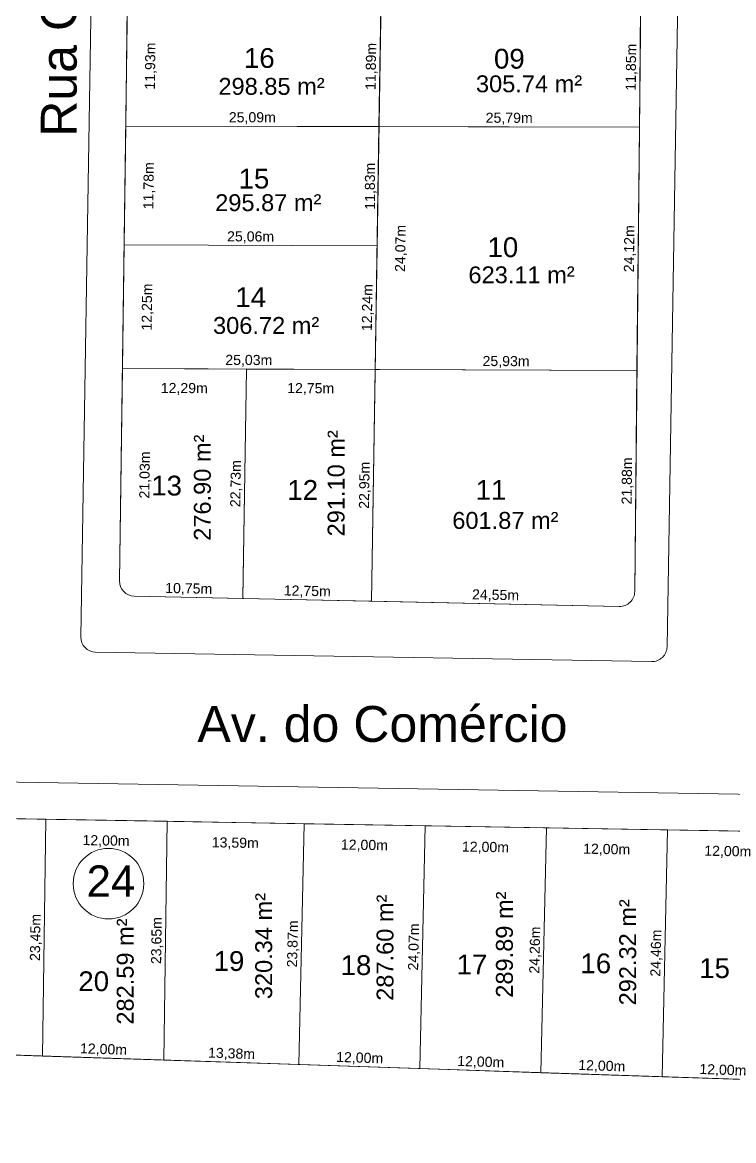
# Model space of a CAD drawing. Header units: metres. Extents: x 3808 to 8215, y 2374 to 6187.
# Drawn here: x 4747.8 to 4818.2, y 4379 to 4489.8 of the extents above; entities that cross this region are included whole.
import ezdxf
from ezdxf.enums import TextEntityAlignment as Align

# ---------------------------------------------------------------- set-up
doc = ezdxf.new("R2010")
doc.units = ezdxf.units.M
doc.linetypes.add('CONTINUO', pattern=[0])
for name, color, linetype in [('Areas Lotes', 1, 'Continuous'), ('Calçada', 8, 'Continuous'), ('COTAS', 7, 'Continuous'), ('Lote', 7, 'Continuous'), ('Nome das Ruas', 7, 'Continuous'), ('Nº Lote', 7, 'Continuous'), ('Nº. quadra', 7, 'Continuous'), ('q', 9, 'CONTINUO'), ('quadras', 7, 'Continuous')]:
    doc.layers.add(name, color=color, linetype=linetype)
doc.styles.add('Arial', font='arial.ttf')
doc.dimstyles.new('Copy(2) of ISO-25', dxfattribs={"dimtxt": 1, "dimasz": 2.5, "dimexe": 1.25, "dimexo": 0.625, "dimgap": 0.2, "dimtad": 1, "dimtoh": 1, "dimlfac": 1, "dimzin": 1, "dimtxsty": 'Arial', "dimblk": 'NONE', "dimcen": 0, "dimse1": 1, "dimse2": 1, "dimsd1": 1, "dimsd2": 1, "dimclrt": 256, "dimaunit": 1, "dimadec": 3, "dimazin": 0, "dimtfac": 1, "dimtmove": 0, "dimatfit": 3, "dimldrblk": 'NONE', "dimfxl": 1, "dimtolj": 1, "dimtzin": 0, "dimarcsym": 0})

# ---------------------------------------------------------------- blocks, each defined once
blk = doc.blocks.new('*D3304')
at = {"layer": 'Defpoints', "color": 0, "linetype": 'Continuous', "transparency": 16777216}
for p in [(4758.88, 4432.97), (4769.62, 4432.75), (4769.62, 4432.75)]:
    blk.add_point(p, dxfattribs=at)
at = {"layer": 'COTAS', "linetype": 'Continuous', "lineweight": 5, "transparency": 16777216, "insert": (4764.27, 4433.66), "char_height": 1, "attachment_point": 5, "rotation": 358.7909, "style": 'Arial'}
blk.add_mtext('\\A1;10,75m', dxfattribs=at)
blk = doc.blocks.new('_None')
blk = doc.blocks.new('*D3305')
at = {"layer": 'Defpoints', "color": 0, "linetype": 'Continuous', "transparency": 16777216}
for p in [(4769.62, 4432.75), (4782.37, 4432.48), (4782.37, 4432.48)]:
    blk.add_point(p, dxfattribs=at)
at = {"layer": 'COTAS', "linetype": 'Continuous', "lineweight": 5, "transparency": 16777216, "insert": (4776.01, 4433.41), "char_height": 1, "attachment_point": 5, "rotation": 358.7909, "style": 'Arial'}
blk.add_mtext('\\A1;12,75m', dxfattribs=at)
blk = doc.blocks.new('*D3306')
at = {"layer": 'Defpoints', "color": 0, "linetype": 'Continuous', "transparency": 16777216}
for p in [(4782.37, 4432.48), (4806.91, 4431.96), (4806.91, 4431.96)]:
    blk.add_point(p, dxfattribs=at)
at = {"layer": 'COTAS', "linetype": 'Continuous', "lineweight": 5, "transparency": 16777216, "insert": (4794.66, 4433.02), "char_height": 1, "attachment_point": 5, "rotation": 358.7909, "style": 'Arial'}
blk.add_mtext('\\A1;24,55m', dxfattribs=at)
blk = doc.blocks.new('*D3307')
at = {"layer": 'Defpoints', "color": 0, "linetype": 'Continuous', "transparency": 16777216}
for p in [(4808.66, 4455.32), (4808.66, 4455.32), (4808.44, 4433.45)]:
    blk.add_point(p, dxfattribs=at)
at = {"layer": 'COTAS', "linetype": 'Continuous', "lineweight": 5, "transparency": 16777216, "insert": (4807.75, 4444.39), "char_height": 1, "attachment_point": 5, "rotation": 89.4215, "style": 'Arial'}
blk.add_mtext('\\A1;21,88m', dxfattribs=at)
blk = doc.blocks.new('*D3308')
at = {"layer": 'Defpoints', "color": 0, "linetype": 'Continuous', "transparency": 16777216}
for p in [(4808.9, 4479.44), (4808.9, 4479.44), (4808.66, 4455.32)]:
    blk.add_point(p, dxfattribs=at)
at = {"layer": 'COTAS', "linetype": 'Continuous', "lineweight": 5, "transparency": 16777216, "insert": (4807.98, 4467.39), "char_height": 1, "attachment_point": 5, "rotation": 89.4215, "style": 'Arial'}
blk.add_mtext('\\A1;24,12m', dxfattribs=at)
blk = doc.blocks.new('*D3309')
at = {"layer": 'Defpoints', "color": 0, "linetype": 'Continuous', "transparency": 16777216}
for p in [(4808.9, 4491.29), (4809.02, 4491.29), (4808.9, 4479.44)]:
    blk.add_point(p, dxfattribs=at)
at = {"layer": 'COTAS', "linetype": 'Continuous', "lineweight": 5, "transparency": 16777216, "insert": (4808.16, 4485.37), "char_height": 1, "attachment_point": 5, "rotation": 89.4215, "style": 'Arial'}
blk.add_mtext('\\A1;11,85m', dxfattribs=at)
blk = doc.blocks.new('*D3326')
at = {"layer": 'Defpoints', "color": 0, "linetype": 'Continuous', "transparency": 16777216}
for p in [(4758.19, 4491.47), (4758.03, 4479.55), (4761.26, 4479.5)]:
    blk.add_point(p, dxfattribs=at)
at = {"layer": 'COTAS', "linetype": 'Continuous', "lineweight": 5, "transparency": 16777216, "insert": (4760.54, 4485.48), "char_height": 1, "attachment_point": 5, "rotation": 89.221, "style": 'Arial'}
blk.add_mtext('\\A1;11,93m', dxfattribs=at)
blk = doc.blocks.new('*D3327')
at = {"layer": 'Defpoints', "color": 0, "linetype": 'Continuous', "transparency": 16777216}
for p in [(4758.03, 4479.55), (4757.87, 4467.77), (4761.1, 4467.73)]:
    blk.add_point(p, dxfattribs=at)
at = {"layer": 'COTAS', "linetype": 'Continuous', "lineweight": 5, "transparency": 16777216, "insert": (4760.38, 4473.63), "char_height": 1, "attachment_point": 5, "rotation": 89.221, "style": 'Arial'}
blk.add_mtext('\\A1;11,78m', dxfattribs=at)
blk = doc.blocks.new('*D3328')
at = {"layer": 'Defpoints', "color": 0, "linetype": 'Continuous', "transparency": 16777216}
for p in [(4757.87, 4467.77), (4757.7, 4455.52), (4760.93, 4455.48)]:
    blk.add_point(p, dxfattribs=at)
at = {"layer": 'COTAS', "linetype": 'Continuous', "lineweight": 5, "transparency": 16777216, "insert": (4760.22, 4461.61), "char_height": 1, "attachment_point": 5, "rotation": 89.221, "style": 'Arial'}
blk.add_mtext('\\A1;12,25m', dxfattribs=at)
blk = doc.blocks.new('*D3329')
at = {"layer": 'Defpoints', "color": 0, "linetype": 'Continuous', "transparency": 16777216}
for p in [(4757.7, 4455.52), (4757.41, 4434.49), (4760.65, 4434.45)]:
    blk.add_point(p, dxfattribs=at)
at = {"layer": 'COTAS', "linetype": 'Continuous', "lineweight": 5, "transparency": 16777216, "insert": (4759.99, 4444.98), "char_height": 1, "attachment_point": 5, "rotation": 89.221, "style": 'Arial'}
blk.add_mtext('\\A1;21,03m', dxfattribs=at)
blk = doc.blocks.new('*D3330')
at = {"layer": 'Defpoints', "color": 0, "linetype": 'Continuous', "transparency": 16777216}
for p in [(4769.98, 4455.48), (4769.98, 4455.48), (4769.62, 4432.75)]:
    blk.add_point(p, dxfattribs=at)
at = {"layer": 'COTAS', "linetype": 'Continuous', "lineweight": 5, "transparency": 16777216, "insert": (4769, 4444.12), "char_height": 1, "attachment_point": 5, "rotation": 89.0931, "style": 'Arial'}
blk.add_mtext('\\A1;22,73m', dxfattribs=at)
blk = doc.blocks.new('*D3331')
at = {"layer": 'Defpoints', "color": 0, "linetype": 'Continuous', "transparency": 16777216}
for p in [(4782.73, 4455.42), (4782.73, 4455.42), (4782.37, 4432.48)]:
    blk.add_point(p, dxfattribs=at)
at = {"layer": 'COTAS', "linetype": 'Continuous', "lineweight": 5, "transparency": 16777216, "insert": (4781.75, 4443.96), "char_height": 1, "attachment_point": 5, "rotation": 89.0931, "style": 'Arial'}
blk.add_mtext('\\A1;22,95m', dxfattribs=at)
blk = doc.blocks.new('*D3332')
at = {"layer": 'Defpoints', "color": 0, "linetype": 'Continuous', "transparency": 16777216}
for p in [(4782.73, 4455.42), (4808.66, 4455.32), (4808.66, 4455.32)]:
    blk.add_point(p, dxfattribs=at)
at = {"layer": 'COTAS', "linetype": 'Continuous', "lineweight": 5, "transparency": 16777216, "insert": (4795.7, 4456.17), "char_height": 1, "attachment_point": 5, "rotation": 359.7726, "style": 'Arial'}
blk.add_mtext('\\A1;25,93m', dxfattribs=at)
blk = doc.blocks.new('*D3333')
at = {"layer": 'Defpoints', "color": 0, "linetype": 'Continuous', "transparency": 16777216}
for p in [(4757.7, 4455.52), (4757.7, 4455.52), (4782.73, 4455.42)]:
    blk.add_point(p, dxfattribs=at)
at = {"layer": 'COTAS', "linetype": 'Continuous', "lineweight": 5, "transparency": 16777216, "insert": (4770.22, 4456.28), "char_height": 1, "attachment_point": 5, "rotation": 359.7726, "style": 'Arial'}
blk.add_mtext('\\A1;25,03m', dxfattribs=at)
blk = doc.blocks.new('*D3334')
at = {"layer": 'Defpoints', "color": 0, "linetype": 'Continuous', "transparency": 16777216}
for p in [(4757.7, 4455.52), (4769.98, 4455.48), (4769.97, 4452.68)]:
    blk.add_point(p, dxfattribs=at)
at = {"layer": 'COTAS', "linetype": 'Continuous', "lineweight": 5, "transparency": 16777216, "insert": (4763.83, 4453.5), "char_height": 1, "attachment_point": 5, "rotation": 359.7726, "style": 'Arial'}
blk.add_mtext('\\A1;12,29m', dxfattribs=at)
blk = doc.blocks.new('*D3335')
at = {"layer": 'Defpoints', "color": 0, "linetype": 'Continuous', "transparency": 16777216}
for p in [(4769.98, 4455.48), (4782.73, 4455.42), (4782.72, 4452.67)]:
    blk.add_point(p, dxfattribs=at)
at = {"layer": 'COTAS', "linetype": 'Continuous', "lineweight": 5, "transparency": 16777216, "insert": (4776.35, 4453.49), "char_height": 1, "attachment_point": 5, "rotation": 359.7726, "style": 'Arial'}
blk.add_mtext('\\A1;12,75m', dxfattribs=at)
blk = doc.blocks.new('*D3336')
at = {"layer": 'Defpoints', "color": 0, "linetype": 'Continuous', "transparency": 16777216}
for p in [(4757.87, 4467.77), (4757.87, 4467.77), (4782.92, 4467.67)]:
    blk.add_point(p, dxfattribs=at)
at = {"layer": 'COTAS', "linetype": 'Continuous', "lineweight": 5, "transparency": 16777216, "insert": (4770.4, 4468.52), "char_height": 1, "attachment_point": 5, "rotation": 359.7629, "style": 'Arial'}
blk.add_mtext('\\A1;25,06m', dxfattribs=at)
blk = doc.blocks.new('*D3337')
at = {"layer": 'Defpoints', "color": 0, "linetype": 'Continuous', "transparency": 16777216}
for p in [(4758.03, 4479.55), (4758.03, 4479.55), (4783.11, 4479.49)]:
    blk.add_point(p, dxfattribs=at)
at = {"layer": 'COTAS', "linetype": 'Continuous', "lineweight": 5, "transparency": 16777216, "insert": (4770.57, 4480.32), "char_height": 1, "attachment_point": 5, "rotation": 359.878, "style": 'Arial'}
blk.add_mtext('\\A1;25,09m', dxfattribs=at)
blk = doc.blocks.new('*D3338')
at = {"layer": 'Defpoints', "color": 0, "linetype": 'Continuous', "transparency": 16777216}
for p in [(4783.11, 4479.49), (4808.9, 4479.44), (4808.9, 4479.44)]:
    blk.add_point(p, dxfattribs=at)
at = {"layer": 'COTAS', "linetype": 'Continuous', "lineweight": 5, "transparency": 16777216, "insert": (4796.01, 4480.27), "char_height": 1, "attachment_point": 5, "rotation": 359.878, "style": 'Arial'}
blk.add_mtext('\\A1;25,79m', dxfattribs=at)
blk = doc.blocks.new('*D3341')
at = {"layer": 'Defpoints', "color": 0, "linetype": 'Continuous', "transparency": 16777216}
for p in [(4782.92, 4467.67), (4782.92, 4467.67), (4782.73, 4455.42)]:
    blk.add_point(p, dxfattribs=at)
at = {"layer": 'COTAS', "linetype": 'Continuous', "lineweight": 5, "transparency": 16777216, "insert": (4782.03, 4461.56), "char_height": 1, "attachment_point": 5, "rotation": 89.0931, "style": 'Arial'}
blk.add_mtext('\\A1;12,24m', dxfattribs=at)
blk = doc.blocks.new('*D3342')
at = {"layer": 'Defpoints', "color": 0, "linetype": 'Continuous', "transparency": 16777216}
for p in [(4782.92, 4479.49), (4783.11, 4479.49), (4782.92, 4467.67)]:
    blk.add_point(p, dxfattribs=at)
at = {"layer": 'COTAS', "linetype": 'Continuous', "lineweight": 5, "transparency": 16777216, "insert": (4782.31, 4473.58), "char_height": 1, "attachment_point": 5, "rotation": 90, "style": 'Arial'}
blk.add_mtext('\\A1;11,83m', dxfattribs=at)
blk = doc.blocks.new('*D3343')
at = {"layer": 'Defpoints', "color": 0, "linetype": 'Continuous', "transparency": 16777216}
for p in [(4783.11, 4479.49), (4782.73, 4455.42), (4785.93, 4455.37)]:
    blk.add_point(p, dxfattribs=at)
at = {"layer": 'COTAS', "linetype": 'Continuous', "lineweight": 5, "transparency": 16777216, "insert": (4785.32, 4467.42), "char_height": 1, "attachment_point": 5, "rotation": 89.0931, "style": 'Arial'}
blk.add_mtext('\\A1;24,07m', dxfattribs=at)
blk = doc.blocks.new('*D4400')
at = {"layer": 'Defpoints', "color": 0, "linetype": 'Continuous', "transparency": 16777216}
for p in [(4811.15, 4385.38), (4811.15, 4385.38), (4823.14, 4384.97)]:
    blk.add_point(p, dxfattribs=at)
at = {"layer": 'COTAS', "linetype": 'Continuous', "lineweight": 5, "transparency": 16777216, "insert": (4817.17, 4385.98), "char_height": 1, "attachment_point": 5, "rotation": 358.0826, "style": 'Arial'}
blk.add_mtext('\\A1;12,00m', dxfattribs=at)
blk = doc.blocks.new('*D4401')
at = {"layer": 'Defpoints', "color": 0, "linetype": 'Continuous', "transparency": 16777216}
for p in [(4799.16, 4385.78), (4799.16, 4385.78), (4811.15, 4385.38)]:
    blk.add_point(p, dxfattribs=at)
at = {"layer": 'COTAS', "linetype": 'Continuous', "lineweight": 5, "transparency": 16777216, "insert": (4805.18, 4386.38), "char_height": 1, "attachment_point": 5, "rotation": 358.0826, "style": 'Arial'}
blk.add_mtext('\\A1;12,00m', dxfattribs=at)
blk = doc.blocks.new('*D4402')
at = {"layer": 'Defpoints', "color": 0, "linetype": 'Continuous', "transparency": 16777216}
for p in [(4787.17, 4386.18), (4787.17, 4386.18), (4799.16, 4385.78)]:
    blk.add_point(p, dxfattribs=at)
at = {"layer": 'COTAS', "linetype": 'Continuous', "lineweight": 5, "transparency": 16777216, "insert": (4793.19, 4386.78), "char_height": 1, "attachment_point": 5, "rotation": 358.0826, "style": 'Arial'}
blk.add_mtext('\\A1;12,00m', dxfattribs=at)
blk = doc.blocks.new('*D4403')
at = {"layer": 'Defpoints', "color": 0, "linetype": 'Continuous', "transparency": 16777216}
for p in [(4775.17, 4386.58), (4775.17, 4386.58), (4787.17, 4386.18)]:
    blk.add_point(p, dxfattribs=at)
at = {"layer": 'COTAS', "linetype": 'Continuous', "lineweight": 5, "transparency": 16777216, "insert": (4781.2, 4387.18), "char_height": 1, "attachment_point": 5, "rotation": 358.0826, "style": 'Arial'}
blk.add_mtext('\\A1;12,00m', dxfattribs=at)
blk = doc.blocks.new('*D4404')
at = {"layer": 'Defpoints', "color": 0, "linetype": 'Continuous', "transparency": 16777216}
for p in [(4761.8, 4387.03), (4761.8, 4387.03), (4775.17, 4386.58)]:
    blk.add_point(p, dxfattribs=at)
at = {"layer": 'COTAS', "linetype": 'Continuous', "lineweight": 5, "transparency": 16777216, "insert": (4768.51, 4387.6), "char_height": 1, "attachment_point": 5, "rotation": 358.0826, "style": 'Arial'}
blk.add_mtext('\\A1;13,38m', dxfattribs=at)
blk = doc.blocks.new('*D4405')
at = {"layer": 'Defpoints', "color": 0, "linetype": 'Continuous', "transparency": 16777216}
for p in [(4749.8, 4387.43), (4749.8, 4387.43), (4761.8, 4387.03)]:
    blk.add_point(p, dxfattribs=at)
at = {"layer": 'COTAS', "linetype": 'Continuous', "lineweight": 5, "transparency": 16777216, "insert": (4755.83, 4388.03), "char_height": 1, "attachment_point": 5, "rotation": 358.0826, "style": 'Arial'}
blk.add_mtext('\\A1;12,00m', dxfattribs=at)
blk = doc.blocks.new('*D4406')
at = {"layer": 'Defpoints', "color": 0, "linetype": 'Continuous', "transparency": 16777216}
for p in [(4737.81, 4387.83), (4737.81, 4387.83), (4749.8, 4387.43)]:
    blk.add_point(p, dxfattribs=at)
at = {"layer": 'COTAS', "linetype": 'Continuous', "lineweight": 5, "transparency": 16777216, "insert": (4743.83, 4388.43), "char_height": 1, "attachment_point": 5, "rotation": 358.0826, "style": 'Arial'}
blk.add_mtext('\\A1;12,00m', dxfattribs=at)
blk = doc.blocks.new('*D4447')
at = {"layer": 'Defpoints', "color": 0, "linetype": 'Continuous', "transparency": 16777216}
for p in [(4738.12, 4411.09), (4750.12, 4411.09), (4750.07, 4407.99)]:
    blk.add_point(p, dxfattribs=at)
at = {"layer": 'COTAS', "linetype": 'Continuous', "lineweight": 5, "transparency": 16777216, "insert": (4744.09, 4408.89), "char_height": 1, "attachment_point": 5, "rotation": 359.0209, "style": 'Arial'}
blk.add_mtext('\\A1;12,00m', dxfattribs=at)
blk = doc.blocks.new('*D4448')
at = {"layer": 'Defpoints', "color": 0, "linetype": 'Continuous', "transparency": 16777216}
for p in [(4750.12, 4411.09), (4762.12, 4410.68), (4762.07, 4407.78)]:
    blk.add_point(p, dxfattribs=at)
at = {"layer": 'COTAS', "linetype": 'Continuous', "lineweight": 5, "transparency": 16777216, "insert": (4756.08, 4408.69), "char_height": 1, "attachment_point": 5, "rotation": 359.0209, "style": 'Arial'}
blk.add_mtext('\\A1;12,00m', dxfattribs=at)
blk = doc.blocks.new('*D4449')
at = {"layer": 'Defpoints', "color": 0, "linetype": 'Continuous', "transparency": 16777216}
for p in [(4762.12, 4410.68), (4775.7, 4410.44), (4775.65, 4407.55)]:
    blk.add_point(p, dxfattribs=at)
at = {"layer": 'COTAS', "linetype": 'Continuous', "lineweight": 5, "transparency": 16777216, "insert": (4768.88, 4408.47), "char_height": 1, "attachment_point": 5, "rotation": 359.0209, "style": 'Arial'}
blk.add_mtext('\\A1;13,59m', dxfattribs=at)
blk = doc.blocks.new('*D4450')
at = {"layer": 'Defpoints', "color": 0, "linetype": 'Continuous', "transparency": 16777216}
for p in [(4775.7, 4410.44), (4787.7, 4410.24), (4787.65, 4407.35)]:
    blk.add_point(p, dxfattribs=at)
at = {"layer": 'COTAS', "linetype": 'Continuous', "lineweight": 5, "transparency": 16777216, "insert": (4781.67, 4408.25), "char_height": 1, "attachment_point": 5, "rotation": 359.0209, "style": 'Arial'}
blk.add_mtext('\\A1;12,00m', dxfattribs=at)
blk = doc.blocks.new('*D4451')
at = {"layer": 'Defpoints', "color": 0, "linetype": 'Continuous', "transparency": 16777216}
for p in [(4787.7, 4410.24), (4799.7, 4410.03), (4799.65, 4407.14)]:
    blk.add_point(p, dxfattribs=at)
at = {"layer": 'COTAS', "linetype": 'Continuous', "lineweight": 5, "transparency": 16777216, "insert": (4793.66, 4408.05), "char_height": 1, "attachment_point": 5, "rotation": 359.0209, "style": 'Arial'}
blk.add_mtext('\\A1;12,00m', dxfattribs=at)
blk = doc.blocks.new('*D4452')
at = {"layer": 'Defpoints', "color": 0, "linetype": 'Continuous', "transparency": 16777216}
for p in [(4799.7, 4410.03), (4811.69, 4409.83), (4811.65, 4406.94)]:
    blk.add_point(p, dxfattribs=at)
at = {"layer": 'COTAS', "linetype": 'Continuous', "lineweight": 5, "transparency": 16777216, "insert": (4805.66, 4407.84), "char_height": 1, "attachment_point": 5, "rotation": 359.0209, "style": 'Arial'}
blk.add_mtext('\\A1;12,00m', dxfattribs=at)
blk = doc.blocks.new('*D4453')
at = {"layer": 'Defpoints', "color": 0, "linetype": 'Continuous', "transparency": 16777216}
for p in [(4811.69, 4409.83), (4823.69, 4409.62), (4823.64, 4406.73)]:
    blk.add_point(p, dxfattribs=at)
at = {"layer": 'COTAS', "linetype": 'Continuous', "lineweight": 5, "transparency": 16777216, "insert": (4817.66, 4407.64), "char_height": 1, "attachment_point": 5, "rotation": 359.0209, "style": 'Arial'}
blk.add_mtext('\\A1;12,00m', dxfattribs=at)
blk = doc.blocks.new('*D4483')
at = {"layer": 'Defpoints', "color": 0, "linetype": 'Continuous', "transparency": 16777216}
for p in [(4811.69, 4409.83), (4811.15, 4385.38), (4811.15, 4385.38)]:
    blk.add_point(p, dxfattribs=at)
at = {"layer": 'COTAS', "linetype": 'Continuous', "lineweight": 5, "transparency": 16777216, "insert": (4810.62, 4397.62), "char_height": 1, "attachment_point": 5, "rotation": 88.7252, "style": 'Arial'}
blk.add_mtext('\\A1;24,46m', dxfattribs=at)
blk = doc.blocks.new('*D4484')
at = {"layer": 'Defpoints', "color": 0, "linetype": 'Continuous', "transparency": 16777216}
for p in [(4799.7, 4410.03), (4799.16, 4385.78), (4799.16, 4385.78)]:
    blk.add_point(p, dxfattribs=at)
at = {"layer": 'COTAS', "linetype": 'Continuous', "lineweight": 5, "transparency": 16777216, "insert": (4798.63, 4397.92), "char_height": 1, "attachment_point": 5, "rotation": 88.7252, "style": 'Arial'}
blk.add_mtext('\\A1;24,26m', dxfattribs=at)
blk = doc.blocks.new('*D4485')
at = {"layer": 'Defpoints', "color": 0, "linetype": 'Continuous', "transparency": 16777216}
for p in [(4787.7, 4410.24), (4787.17, 4386.18), (4787.17, 4386.18)]:
    blk.add_point(p, dxfattribs=at)
at = {"layer": 'COTAS', "linetype": 'Continuous', "lineweight": 5, "transparency": 16777216, "insert": (4786.63, 4398.23), "char_height": 1, "attachment_point": 5, "rotation": 88.7252, "style": 'Arial'}
blk.add_mtext('\\A1;24,07m', dxfattribs=at)
blk = doc.blocks.new('*D4486')
at = {"layer": 'Defpoints', "color": 0, "linetype": 'Continuous', "transparency": 16777216}
for p in [(4775.7, 4410.44), (4775.17, 4386.58), (4775.17, 4386.58)]:
    blk.add_point(p, dxfattribs=at)
at = {"layer": 'COTAS', "linetype": 'Continuous', "lineweight": 5, "transparency": 16777216, "insert": (4774.64, 4398.53), "char_height": 1, "attachment_point": 5, "rotation": 88.7252, "style": 'Arial'}
blk.add_mtext('\\A1;23,87m', dxfattribs=at)
blk = doc.blocks.new('*D4487')
at = {"layer": 'Defpoints', "color": 0, "linetype": 'Continuous', "transparency": 16777216}
for p in [(4762.12, 4410.68), (4761.8, 4387.03), (4761.8, 4387.03)]:
    blk.add_point(p, dxfattribs=at)
at = {"layer": 'COTAS', "linetype": 'Continuous', "lineweight": 5, "transparency": 16777216, "insert": (4761.16, 4398.86), "char_height": 1, "attachment_point": 5, "rotation": 89.221, "style": 'Arial'}
blk.add_mtext('\\A1;23,65m', dxfattribs=at)
blk = doc.blocks.new('*D4488')
at = {"layer": 'Defpoints', "color": 0, "linetype": 'Continuous', "transparency": 16777216}
for p in [(4750.12, 4410.88), (4749.8, 4387.43), (4749.8, 4387.43)]:
    blk.add_point(p, dxfattribs=at)
at = {"layer": 'COTAS', "linetype": 'Continuous', "lineweight": 5, "transparency": 16777216, "insert": (4749.16, 4399.17), "char_height": 1, "attachment_point": 5, "rotation": 89.221, "style": 'Arial'}
blk.add_mtext('\\A1;23,45m', dxfattribs=at)
blk = doc.blocks.new('*D4742')
at = {"layer": 'Defpoints', "color": 0, "linetype": 'Continuous', "transparency": 16777216}
for p in [(4783.3, 4491.38), (4783.3, 4491.38), (4783.11, 4479.49)]:
    blk.add_point(p, dxfattribs=at)
at = {"layer": 'COTAS', "linetype": 'Continuous', "lineweight": 5, "transparency": 16777216, "insert": (4782.4, 4485.45), "char_height": 1, "attachment_point": 5, "rotation": 89.0931, "style": 'Arial'}
blk.add_mtext('\\A1;11,89m', dxfattribs=at)

msp = doc.modelspace()

# ---------------------------------------------------------------- linework, layer by layer
at = {"layer": 'Calçada', "linetype": 'Continuous', "lineweight": 5}
for p, q in [((4756.335, 4600.728), (4753.577, 4428.944)), ((4814.489, 4599.388), (4811.642, 4427.971)), ((4810.117, 4426.496), (4755.052, 4427.421)), ((4933.197, 4411.428), (4490.624, 4418.857))]:
    msp.add_line(p, q, dxfattribs=at)
for centre, start, end in [((4755.077, 4428.92), 179.08008, 269.03835), ((4810.142, 4427.996), 269.03835, 359.04842)]:
    msp.add_arc(centre, 1.5, start, end, dxfattribs=at)
at = {"layer": 'Lote', "lineweight": 5}
for p, q in [((4783.619, 4511.561), (4782.367, 4432.479)), ((4758.025, 4479.547), (4808.905, 4479.438)), ((4782.924, 4467.668), (4757.865, 4467.772)), ((4757.699, 4455.524), (4808.661, 4455.322)), ((4769.984, 4455.475), (4769.626, 4432.855)), ((4749.803, 4387.43), (4750.122, 4410.88)), ((4761.798, 4387.028), (4762.119, 4410.675)), ((4775.703, 4410.443), (4775.172, 4386.58)), ((4787.701, 4410.238), (4787.166, 4386.179)), ((4799.697, 4410.033), (4799.157, 4385.777)), ((4811.695, 4409.828), (4811.151, 4385.376))]:
    msp.add_line(p, q, dxfattribs=at)
at = {"layer": 'Lote', "linetype": 'Continuous', "lineweight": 5, "flags": 128}
for points in [[(4783.112, 4479.493), (4783.3, 4491.381), (4758.187, 4491.472), (4758.025, 4479.547)], [(4808.905, 4479.438), (4809.025, 4491.288), (4783.3, 4491.381), (4783.112, 4479.493)], [(4782.924, 4467.668), (4783.112, 4479.493), (4758.025, 4479.547), (4757.865, 4467.772)], [(4782.731, 4455.425), (4808.661, 4455.322), (4808.905, 4479.438), (4783.112, 4479.493)], [(4757.865, 4467.772), (4757.699, 4455.524), (4782.731, 4455.425), (4782.924, 4467.668)], [(4782.731, 4455.425), (4769.984, 4455.475), (4769.625, 4432.748), (4782.367, 4432.479)], [(4750.122, 4410.88), (4738.125, 4411.085), (4737.809, 4387.831), (4749.803, 4387.43)], [(4762.119, 4410.675), (4750.122, 4410.88), (4749.803, 4387.43), (4761.798, 4387.028)], [(4775.703, 4410.443), (4762.119, 4410.675), (4761.798, 4387.028), (4775.172, 4386.58)], [(4775.172, 4386.58), (4787.166, 4386.179), (4787.701, 4410.238), (4775.703, 4410.443)], [(4787.166, 4386.179), (4799.157, 4385.777), (4799.697, 4410.033), (4787.701, 4410.238)], [(4811.695, 4409.828), (4799.697, 4410.033), (4799.157, 4385.777), (4811.151, 4385.376)], [(4823.69, 4409.623), (4811.695, 4409.828), (4811.151, 4385.376), (4823.142, 4384.974)]]:
    msp.add_lwpolyline(points, close=True, dxfattribs=at)
for points in [[(4757.413, 4434.495, 0.4120166), (4758.881, 4432.975), (4769.625, 4432.748), (4769.984, 4455.475), (4757.699, 4455.524)], [(4782.731, 4455.425), (4782.367, 4432.479), (4806.909, 4431.961, 0.4174411), (4808.441, 4433.445), (4808.661, 4455.322)]]:
    msp.add_lwpolyline(points, format="xyb", close=True, dxfattribs=at)
at = {"layer": 'Nº. quadra', "lineweight": 5}
msp.add_circle((4756.321, 4404.5), 3.496, dxfattribs=at)
at = {"layer": 'q', "lineweight": 5}
msp.add_line((5000.197, 4379.047), (4482.685, 4396.372), dxfattribs=at)
at = {"layer": 'quadras', "lineweight": 5}
for p, q in [((4757.413, 4434.495), (4759.615, 4596.45)), ((4808.441, 4433.445), (4810.086, 4596.432)), ((4758.881, 4432.975), (4806.909, 4431.961))]:
    msp.add_line(p, q, dxfattribs=at)
at = {"layer": 'quadras', "linetype": 'Continuous', "lineweight": 5}
msp.add_line((4495.637, 4415.23), (4953.073, 4407.412), dxfattribs=at)
at = {"layer": 'quadras', "linetype": 'Continuous', "lineweight": 5, "flags": 128}
for points in [[(4757.413, 4434.495, 0.4120166), (4758.881, 4432.975), (4806.909, 4431.961, 0.4174411), (4808.441, 4433.445), (4810.086, 4596.432, 0.4172853), (4808.586, 4597.948), (4761.114, 4597.93, 0.4101258), (4759.615, 4596.45)], [(4495.637, 4415.23, 0.4037727), (4494.113, 4413.809), (4493.172, 4396.021), (5000.197, 4379.047), (5000.741, 4405.091, 0.4153174), (4999.267, 4406.622), (4953.073, 4407.412)]]:
    msp.add_lwpolyline(points, format="xyb", close=True, dxfattribs=at)
at = {"layer": 'quadras', "lineweight": 5}
for centre, start, end in [((4758.913, 4434.474), 179.22098, 268.79088), ((4806.941, 4433.461), 268.79088, 359.42153)]:
    msp.add_arc(centre, 1.5, start, end, dxfattribs=at)

# ---------------------------------------------------------------- texts
at = {"layer": 'Areas Lotes', "linetype": 'Continuous', "lineweight": 5, "style": 'Arial'}
for s, p in [('298.85 m²', (4767.211, 4482.639)), ('305.74 m²', (4792.718, 4482.89)), ('295.87 m²', (4766.891, 4471.117)), ('623.11 m²', (4791.974, 4463.969)), ('306.72 m²', (4766.677, 4458.955)), ('601.87 m²', (4790.373, 4439.645))]:
    msp.add_text(s, height=1.6726, dxfattribs=at).set_placement(p)
for s, p in [('276.90 m²', (4766.454, 4438.464)), ('291.10 m²', (4779.699, 4438.898)), ('320.34 m²', (4772.53, 4393.057)), ('287.60 m²', (4784.545, 4392.898)), ('289.89 m²', (4796.371, 4393.204)), ('292.32 m²', (4808.581, 4392.442)), ('282.59 m²', (4758.816, 4390.54))]:
    msp.add_text(s, height=1.6726, rotation=90, dxfattribs=at).set_placement(p)
at = {"layer": 'Nome das Ruas', "lineweight": 5, "style": 'Arial'}
msp.add_text('Rua Governador Valadares', height=3.55, rotation=90, dxfattribs=at).set_placement((4753.172, 4478.476, 165.916))
msp.add_text('Av. do Comércio', height=3.55, dxfattribs=at).set_placement((4765.132, 4418.547, 165.916))
at = {"layer": 'Nº Lote', "linetype": 'Continuous', "lineweight": 5, "style": 'Arial'}
for s, p in [('16', (4771.261, 4485.303)), ('09', (4796.023, 4485.23)), ('15', (4770.727, 4473.355)), ('10', (4795.383, 4466.561)), ('14', (4770.407, 4461.619)), ('13', (4762.081, 4442.95)), ('12', (4775.562, 4442.519)), ('11', (4794.21, 4442.523)), ('19', (4768.258, 4395.857)), ('18', (4780.833, 4395.452)), ('17', (4792.325, 4395.519)), ('16', (4804.582, 4395.626)), ('15', (4816.349, 4395.153)), ('20', (4754.86, 4393.854))]:
    msp.add_text(s, height=1.96, dxfattribs=at).set_placement(p, align=Align.CENTER)
at = {"layer": 'Nº. quadra', "lineweight": 5, "style": 'Arial'}
msp.add_text('24', height=3.1039, dxfattribs=at).set_placement((4754.156, 4403.206))

# ---------------------------------------------------------------- dimensions: what is measured, and where the dimension line sits
at = {"layer": 'COTAS', "linetype": 'Continuous', "lineweight": 5}
for base, p1, p2, angle, picture, middle in [((4761.261, 4479.503), (4758.187, 4491.472), (4758.025, 4479.547), 89.22098, '*D3326', (4760.542, 4485.476)), ((4809.025, 4491.287), (4808.905, 4479.438), (4808.905, 4491.288), 269.42153, '*D3309', (4808.164, 4485.371)), ((4761.101, 4467.728), (4758.025, 4479.547), (4757.865, 4467.772), 89.22098, '*D3327', (4760.38, 4473.626)), ((4808.905, 4479.438), (4808.661, 4455.322), (4808.905, 4479.438), 269.42153, '*D3308', (4807.982, 4467.388)), ((4760.935, 4455.48), (4757.865, 4467.772), (4757.699, 4455.524), 89.22098, '*D3328', (4760.217, 4461.615)), ((4760.649, 4434.451), (4757.699, 4455.524), (4757.413, 4434.495), 89.22098, '*D3329', (4759.991, 4444.976)), ((4782.3674, 4432.479), (4769.6245, 4432.7479), (4782.3674, 4432.479), 178.79088, '*D3305', (4776.0128, 4433.4142)), ((4806.909, 4431.961), (4782.367, 4432.479), (4806.909, 4431.961), 178.79088, '*D3306', (4794.655, 4433.021)), ((4750.069, 4407.989), (4738.125, 4411.085), (4750.122, 4411.085), 179.02088, '*D4447', (4744.086, 4408.892)), ((4762.07, 4407.784), (4750.122, 4411.085), (4762.119, 4410.675), 179.02088, '*D4448', (4756.083, 4408.687)), ((4775.654, 4407.552), (4762.119, 4410.675), (4775.703, 4410.443), 179.02088, '*D4449', (4768.876, 4408.469)), ((4787.652, 4407.347), (4775.703, 4410.443), (4787.701, 4410.238), 179.02088, '*D4450', (4781.666, 4408.25)), ((4799.647, 4407.142), (4787.701, 4410.238), (4799.697, 4410.033), 179.02088, '*D4451', (4793.663, 4408.045)), ((4811.646, 4406.937), (4799.697, 4410.033), (4811.695, 4409.828), 179.02088, '*D4452', (4805.66, 4407.84)), ((4823.641, 4406.732), (4811.695, 4409.828), (4823.69, 4409.623), 179.02088, '*D4453', (4817.657, 4407.635)), ((4737.809, 4387.831), (4749.803, 4387.43), (4737.809, 4387.831), 358.08262, '*D4406', (4743.833, 4388.431)), ((4749.803, 4387.43), (4761.798, 4387.028), (4749.803, 4387.43), 358.08262, '*D4405', (4755.827, 4388.029)), ((4761.798, 4387.028), (4775.172, 4386.58), (4761.798, 4387.028), 358.08262, '*D4404', (4768.512, 4387.605)), ((4775.172, 4386.58), (4787.166, 4386.179), (4775.172, 4386.58), 358.08262, '*D4403', (4781.196, 4387.18)), ((4787.166, 4386.179), (4799.157, 4385.777), (4787.166, 4386.179), 358.08262, '*D4402', (4793.188, 4386.779)), ((4799.157, 4385.777), (4811.151, 4385.376), (4799.157, 4385.777), 358.08262, '*D4401', (4805.181, 4386.377)), ((4811.151, 4385.376), (4823.142, 4384.974), (4811.151, 4385.376), 358.08262, '*D4400', (4817.173, 4385.976))]:
    dim = msp.add_linear_dim(base=base, p1=p1, p2=p2, angle=angle, dimstyle='Copy(2) of ISO-25', override={"dimpost": 'm', "dimtmove": 1}, dxfattribs=at)
    dim.commit()
    dim.dimension.update_dxf_attribs({"geometry": picture, "text_midpoint": middle})
for p1, p2, distance, picture, middle in [((4783.112, 4479.493), (4783.3, 4491.381), 0, '*D4742', (4782.405, 4485.45)), ((4783.112, 4479.493), (4758.025, 4479.547), 0, '*D3337', (4770.57, 4480.321)), ((4783.112, 4479.493), (4808.905, 4479.438), 0, '*D3338', (4796.01, 4480.267)), ((4782.924, 4467.668), (4782.924, 4479.494), -0.187, '*D3342', (4782.311, 4473.581)), ((4783.112, 4479.493), (4782.731, 4455.425), 3.198, '*D3343', (4785.318, 4467.421)), ((4782.924, 4467.668), (4757.865, 4467.772), 0, '*D3336', (4770.398, 4468.521)), ((4782.731, 4455.425), (4782.924, 4467.668), 0, '*D3341', (4782.027, 4461.559)), ((4782.731, 4455.425), (4757.699, 4455.524), 0, '*D3333', (4770.218, 4456.275)), ((4782.731, 4455.425), (4808.661, 4455.322), 0, '*D3332', (4795.699, 4456.174)), ((4757.699, 4455.524), (4769.984, 4455.475), -2.799, '*D3334', (4763.834, 4453.501)), ((4769.625, 4432.748), (4769.984, 4455.475), 0, '*D3330', (4769.004, 4444.124)), ((4769.984, 4455.475), (4782.731, 4455.425), -2.756, '*D3335', (4776.35, 4453.494)), ((4782.367, 4432.479), (4782.731, 4455.425), 0, '*D3331', (4781.748, 4443.964)), ((4808.441, 4433.445), (4808.661, 4455.322), 0, '*D3307', (4807.75, 4444.392)), ((4758.881, 4432.975), (4769.625, 4432.748), 0, '*D3304', (4764.27, 4433.662)), ((4750.122, 4410.88), (4749.803, 4387.43), 0, '*D4488', (4749.162, 4399.166)), ((4762.119, 4410.675), (4761.798, 4387.028), 0, '*D4487', (4761.158, 4398.863)), ((4775.703, 4410.443), (4775.172, 4386.58), 0, '*D4486', (4774.637, 4398.53)), ((4787.7013, 4410.2382), (4787.1659, 4386.1788), 0, '*D4485', (4786.6329, 4398.2263)), ((4799.697, 4410.033), (4799.157, 4385.777), 0, '*D4484', (4798.626, 4397.923)), ((4811.695, 4409.828), (4811.151, 4385.376), 0, '*D4483', (4810.622, 4397.62))]:
    dim = msp.add_aligned_dim(p1=p1, p2=p2, distance=distance, dimstyle='Copy(2) of ISO-25', override={"dimpost": 'm'}, dxfattribs=at)
    dim.commit()
    dim.dimension.update_dxf_attribs({"geometry": picture, "text_midpoint": middle})

doc.saveas('drawing.dxf')
